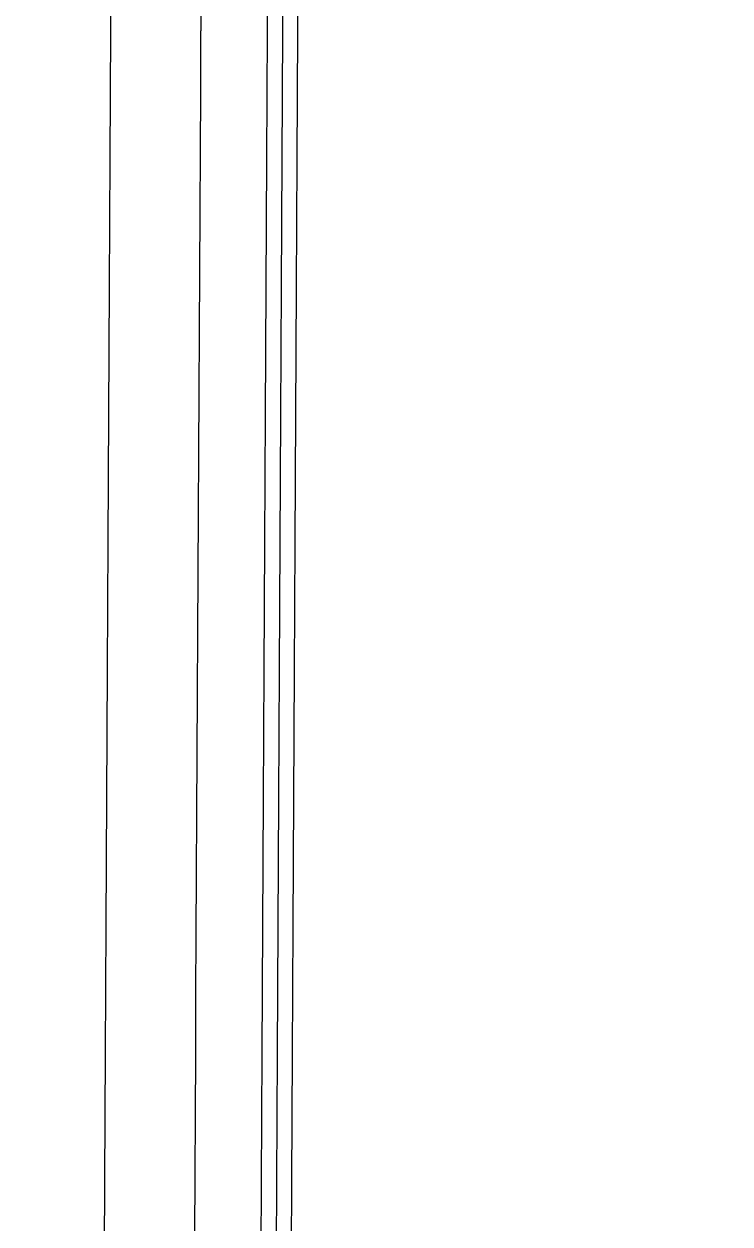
# Model space of a CAD drawing. Extents: x 58467 to 79089, y -33726 to -17391.
# Drawn here: x 70632.4007 to 70632.5806, y -20381.9404 to -20381.6346 of the extents above; entities that cross this region are included whole.
import ezdxf

# ---------------------------------------------------------------- set-up
doc = ezdxf.new("R2010")
doc.units = 0
doc.header["$LTSCALE"] = 100
doc.layers.add('PROSISTEM Güney TÜRKOĞLU', color=7, linetype='Continuous')

# ---------------------------------------------------------------- blocks, each defined once
blk = doc.blocks.new('A$C689D2506')
at = {"layer": 'PROSISTEM Güney TÜRKOĞLU', "color": 30, "linetype": 'Continuous'}
for centre, radius, start, end in [((11.52388, 58.12974), 51.38791, 265.983281, 269.697604), ((11.52388, 58.12974), 51.39228, 265.983281, 269.697604), ((11.52388, 58.12974), 51.39671, 265.983281, 269.697604), ((11.52388, 58.12974), 51.44225, 265.983281, 269.697604), ((11.52388, 58.12974), 51.41604, 267.866675, 269.697604), ((20.74997, 1806.20539), 1799.48791, 269.6976042, 270), ((20.74997, 1806.20539), 1799.49228, 269.6976042, 270), ((20.74997, 1806.20539), 1799.49671, 269.6976042, 270), ((20.74997, 1806.20539), 1799.51604, 269.6976042, 269.76884427), ((20.74997, 1806.20539), 1799.54225, 269.6976042, 270)]:
    blk.add_arc(centre, radius, start, end, dxfattribs=at)
blk = doc.blocks.new('A$C24637210')
at = {"layer": 'PROSISTEM Güney TÜRKOĞLU', "rotation": 90}
blk.add_blockref('A$C689D2506', (73.67654, 14.95003), dxfattribs=at)
blk = doc.blocks.new('FRN35_A_R')
at = {"layer": 'PROSISTEM Güney TÜRKOĞLU', "xscale": 0.8777, "yscale": 0.8777, "zscale": 0.8777, "rotation": 270}
blk.add_blockref('A$C24637210', (90777.39308, -1900.61604), dxfattribs=at)

msp = doc.modelspace()

# ---------------------------------------------------------------- block references
at = {"rotation": 270}
msp.add_blockref('FRN35_A_R', (72591.83445, 70418.75471), dxfattribs=at)

doc.saveas('drawing.dxf')
